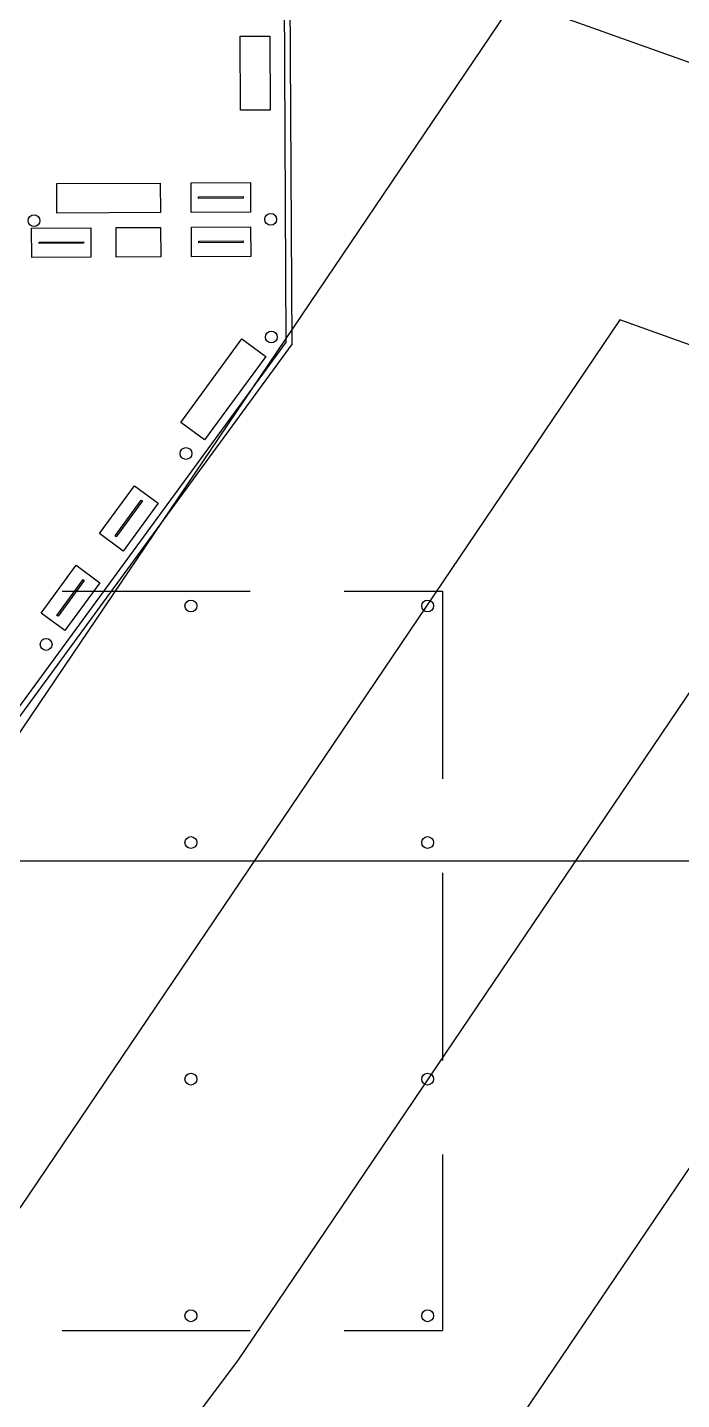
# Model space of a CAD drawing. Header units: millimetres. Extents: x 55520 to 96084, y -58491 to -49645.
# Drawn here: x 58692.35 to 58714.45, y -57719.47 to -57673.08 of the extents above; entities that cross this region are included whole.
import ezdxf

# ---------------------------------------------------------------- set-up
doc = ezdxf.new("R2010")
doc.units = ezdxf.units.MM
doc.linetypes.add('HIDDEN', pattern=[9.525, 6.35, -3.175])
for name, color, linetype in [('Alvenaria Corte', 30, 'Continuous'), ('Alvenaria Vista', 40, 'Continuous'), ('ARQ-COTAS', 1, 'Continuous'), ('Curvas de Nível', 10, 'Continuous'), ('Esquadrias', 241, 'Continuous'), ('Mobiliário_cinza', 254, 'Continuous'), ('Pilares', 181, 'Continuous'), ('Projeção', 60, 'HIDDEN')]:
    doc.layers.add(name, color=color, linetype=linetype)

# ---------------------------------------------------------------- blocks, each defined once
blk = doc.blocks.new('Expo_1')
blk.add_lwpolyline([(55979.651, -57955.975), (55981.651, -57955.975), (55981.651, -57956.975), (55979.651, -57956.975)], close=True)
at = {"layer": 'Esquadrias'}
blk.add_lwpolyline([(55979.901, -57956.45), (55981.401, -57956.45), (55981.401, -57956.5), (55979.901, -57956.5)], close=True, dxfattribs=at)

msp = doc.modelspace()

# ---------------------------------------------------------------- linework, layer by layer
at = {"layer": 'Alvenaria Corte'}
for p, q in [((58701.292, -57683.773), (58700.997, -57628.418)), ((58701.092, -57683.708), (58700.899, -57647.567)), ((58701.292, -57683.773), (58643.91, -57762.12)), ((58701.092, -57683.708), (58660.293, -57739.413))]:
    msp.add_line(p, q, dxfattribs=at)
at = {"layer": 'Alvenaria Vista'}
msp.add_open_spline([(58626.903, -57842.639), (58608.543, -57780.147), (58590.182, -57717.654), (58571.822, -57655.161), (58570.208, -57644.994), (58568.595, -57634.828), (58566.981, -57624.661), (58568.382, -57612.146), (58569.783, -57599.63), (58571.183, -57587.114), (58578.291, -57578.721), (58585.4, -57570.328), (58592.508, -57561.935), (58649.395, -57558.343), (58706.283, -57554.75), (58763.17, -57551.158), (58782.434, -57549.337), (58801.697, -57547.515), (58820.96, -57545.694)], degree=3, knots=[20.322416, 20.322416, 20.322416, 20.322416, 21.305376, 21.305376, 21.305376, 22.305376, 22.305376, 22.305376, 23.305376, 23.305376, 23.305376, 24.305376, 24.305376, 24.305376, 25.305376, 25.305376, 25.305376, 25.593369, 25.593369, 25.593369, 25.593369], dxfattribs=at)
at = {"layer": 'ARQ-COTAS'}
msp.add_lwpolyline([(58573.846, -57698.585), (58573.846, -57701.255), (58728.337, -57701.255), (58728.337, -57698.585)], dxfattribs=at)
at = {"layer": 'Curvas de Nível', "color": 251}
for points in [[(58653.227, -57804.527), (58652.48, -57801.983), (58641.599, -57764.949), (58668.91, -57731.223), (58708.816, -57672.143), (58722.64, -57677.082), (58738.905, -57695.254), (58796.949, -57706.034), (58827.717, -57702.834), (58831.463, -57701.54)], [(58832.09, -57710.845), (58829.677, -57711.679), (58796.585, -57715.12), (58734.245, -57703.543), (58717.459, -57684.788), (58712.364, -57682.968), (58692.12, -57712.939), (58651.558, -57766.916), (58659.008, -57792.274)], [(58832.717, -57720.15), (58831.637, -57720.523), (58796.221, -57724.207), (58729.585, -57711.831), (58714.85, -57695.368), (58699.451, -57718.165), (58661.466, -57768.713), (58664.864, -57780.28)], [(58683.118, -57754.881), (58706.782, -57723.39), (58715.844, -57709.974), (58724.926, -57720.12), (58788.062, -57728.631), (58833.041, -57724.96)]]:
    msp.add_lwpolyline(points, dxfattribs=at)
at = {"layer": 'Mobiliário_cinza'}
for points in [[(58700.537, -57673.371), (58700.55, -57675.871), (58699.55, -57675.876), (58699.537, -57673.376)], [(58696.843, -57679.339), (58693.343, -57679.357), (58693.337, -57678.357), (58696.837, -57678.339)], [(58696.851, -57680.839), (58695.351, -57680.847), (58695.345, -57679.847), (58696.845, -57679.839)], [(58700.403, -57684.203), (58698.335, -57687.027), (58697.528, -57686.436), (58699.596, -57683.612)]]:
    msp.add_lwpolyline(points, close=True, dxfattribs=at)
at = {"layer": 'Pilares'}
for centre in [(58692.57, -57679.612), (58700.57, -57679.569), (58700.591, -57683.546), (58697.706, -57687.484), (58697.872, -57692.637), (58705.872, -57692.637), (58692.979, -57693.939), (58697.872, -57700.637), (58705.872, -57700.637), (58697.872, -57708.637), (58705.872, -57708.637), (58697.872, -57716.637), (58705.872, -57716.637)]:
    msp.add_circle(centre, 0.2, dxfattribs=at)
at = {"layer": 'Projeção'}
for p, q in [((58636.372, -57692.137), (58706.372, -57692.137)), ((58706.372, -57692.137), (58706.372, -57717.137)), ((58636.372, -57717.137), (58706.372, -57717.137))]:
    msp.add_line(p, q, dxfattribs=at)

# ---------------------------------------------------------------- block references
at = {"layer": 'Mobiliário_cinza'}
for p, rotation in [((114987.621, -115336.128), 180.3053619457105), ((114982.23, -115337.657), 180.3053619457105), ((114987.629, -115337.628), 180.3053619457105), ((138530.561, -46772.128), 233.7804856277275), ((138528.592, -46774.816), 233.7804856277275)]:
    msp.add_blockref('Expo_1', p, dxfattribs=dict(at, rotation=rotation))

doc.saveas('drawing.dxf')
